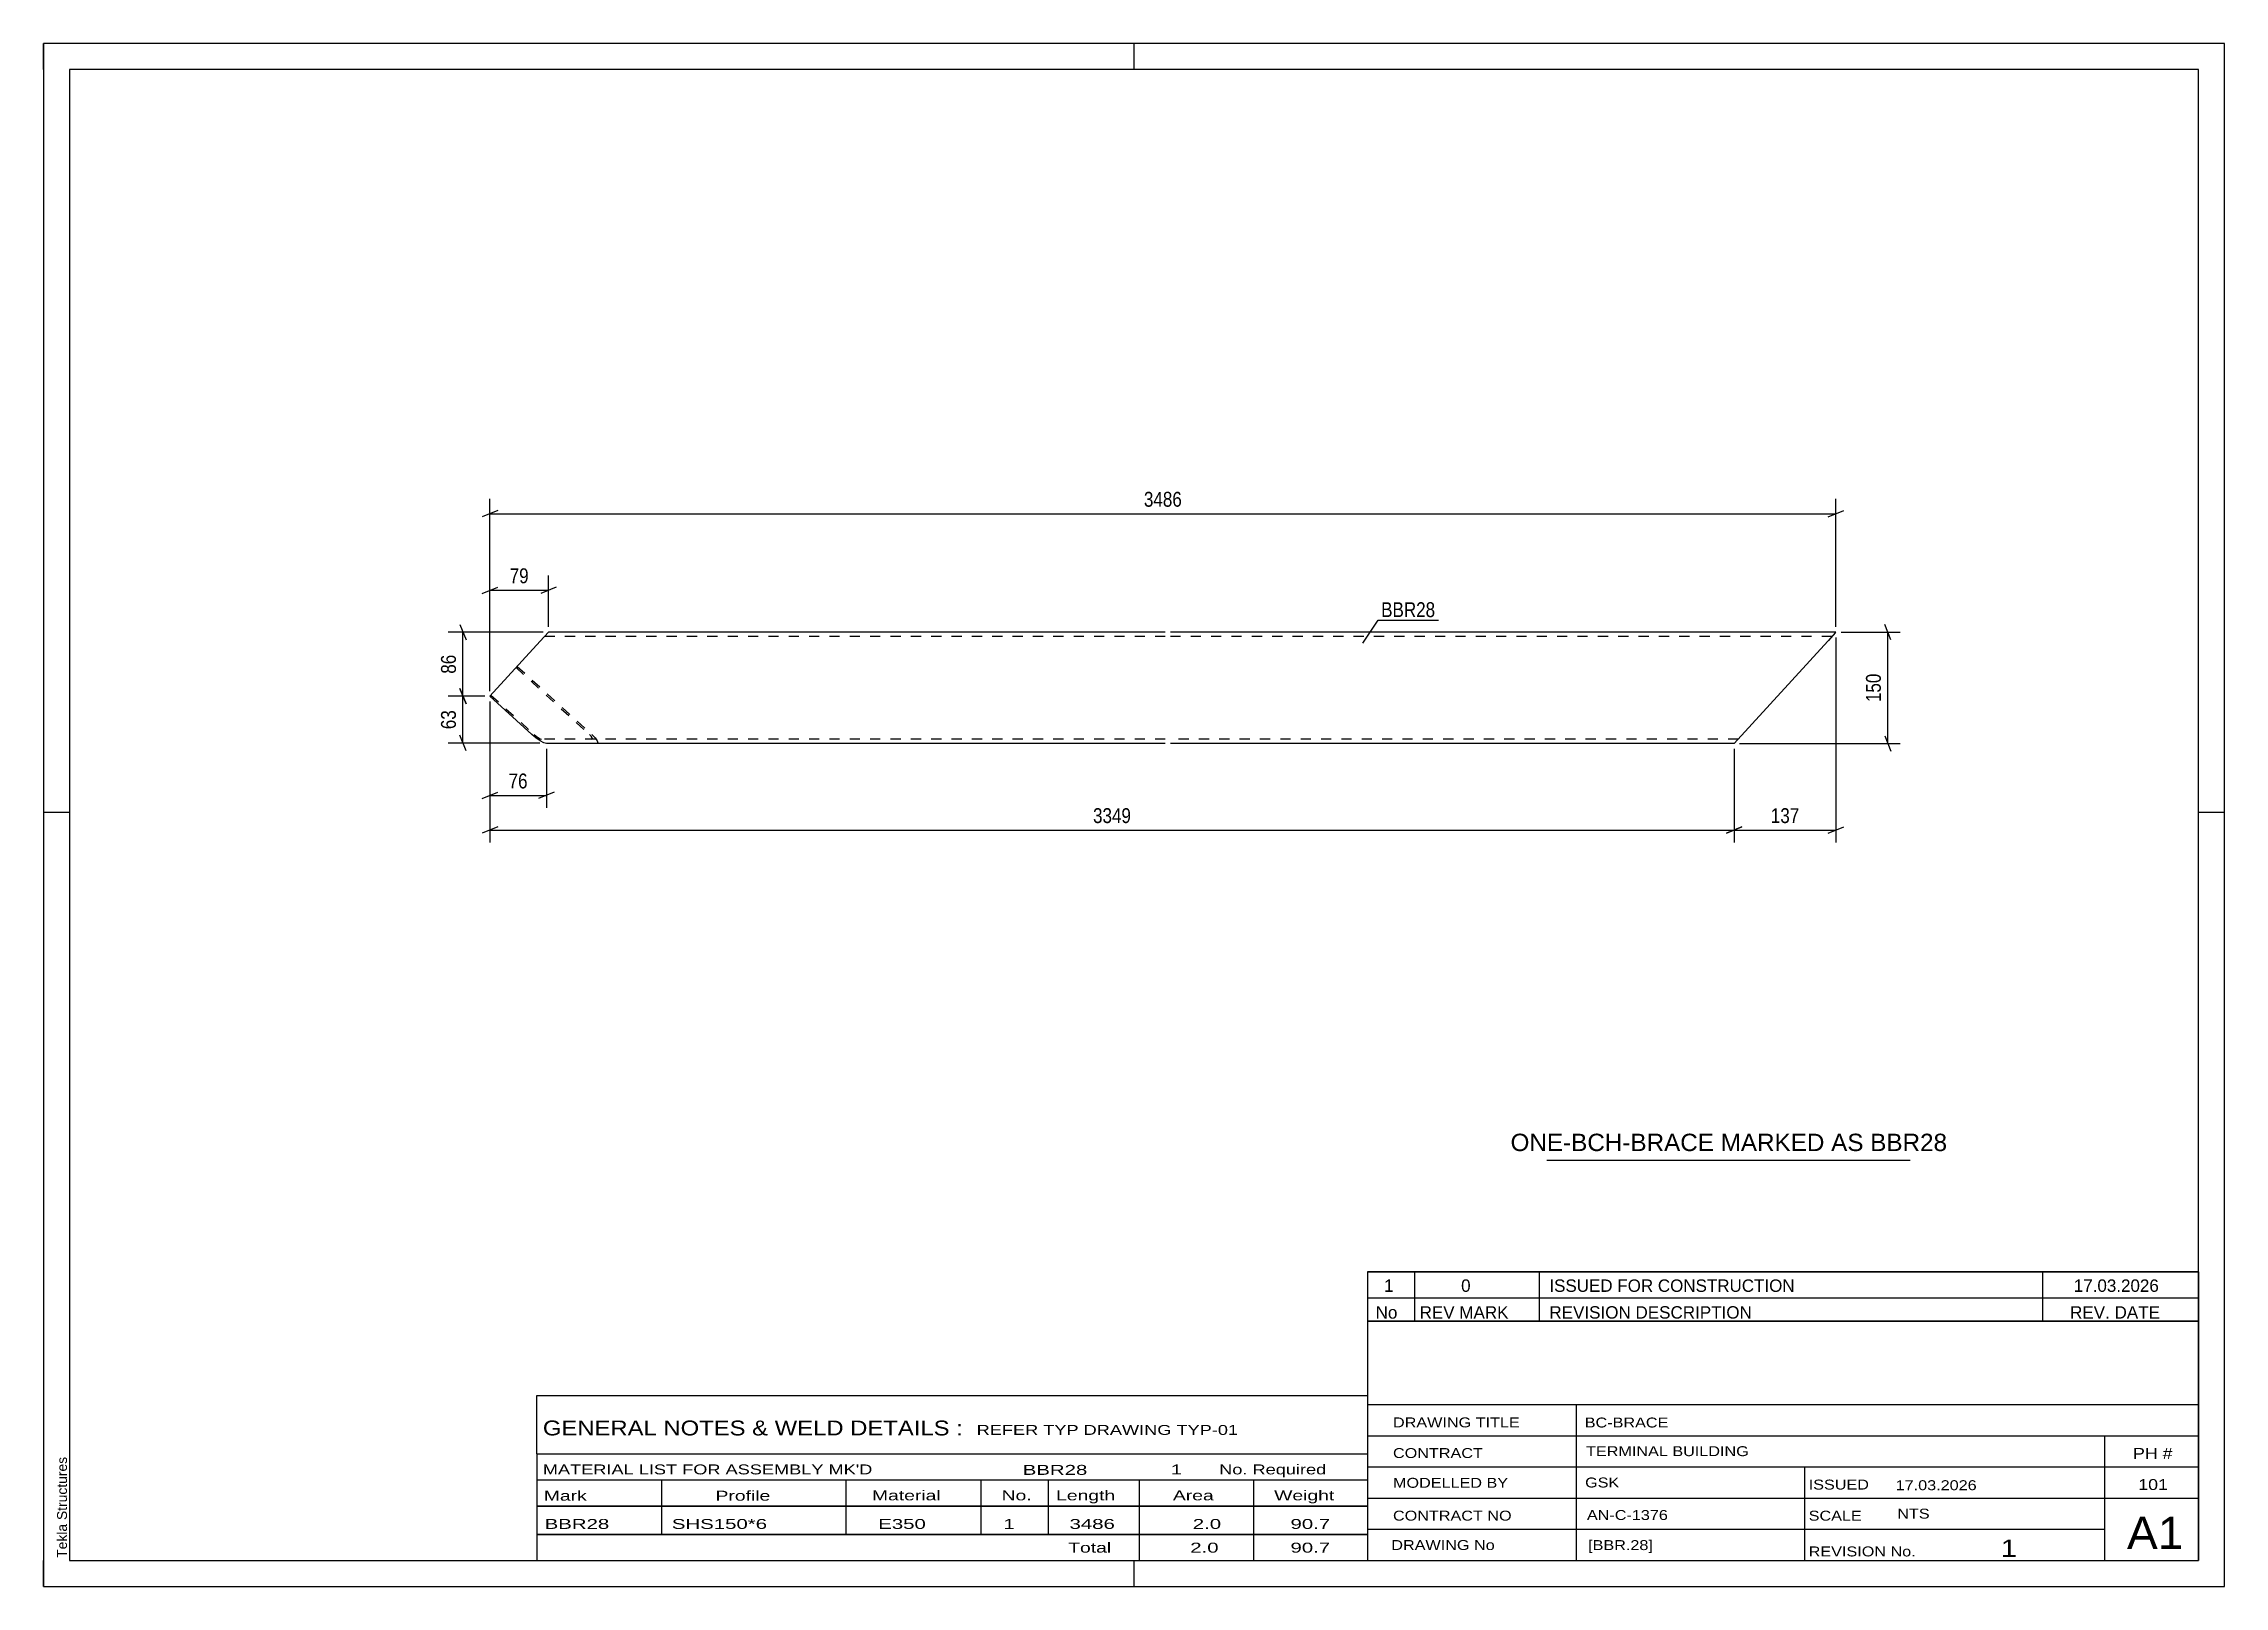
# Model space of a CAD drawing. Header units: millimetres. Extents: x 0 to 420, y 0 to 297.
import ezdxf

# ---------------------------------------------------------------- set-up
doc = ezdxf.new("R2010")
doc.units = ezdxf.units.MM
doc.linetypes.add('DXK_LINE_DOT2', pattern=[3.9198, 1.9599, -1.9599])
doc.styles.add('Arial', font='ARIAL.TTF', dxfattribs={"height": 0.2})
doc.styles.add('Arial Narrow', font='ARIALN.TTF', dxfattribs={"height": 0.2})

# ---------------------------------------------------------------- blocks, each defined once
blk = doc.blocks.new('Unknown-580637442-1162')
at = {"color": 5, "linetype": 'Continuous'}
for p, q in [((420, 297), (0, 297)), ((0, 297), (0, 0)), ((0, 292), (0, 297)), ((210, 292), (210, 297)), ((420, 0), (420, 297)), ((415, 292), (5, 292)), ((5, 292), (5, 5)), ((415, 5), (415, 292)), ((5, 149), (0, 149)), ((420, 149), (415, 149)), ((0, 0), (0, 5)), ((5, 5), (415, 5)), ((210, 0), (210, 5)), ((0, 0), (420, 0))]:
    blk.add_line(p, q, dxfattribs=at)
at = {"color": 174, "linetype": 'Continuous', "style": 'Arial'}
blk.add_text('Tekla Structures', height=1.9102, rotation=90, dxfattribs=at).set_placement((4.5, 5.5))
blk = doc.blocks.new('Part-580637442-1309 - 1303')
at = {"color": 2, "linetype": 'Continuous'}
for p, q in [((95.66, 181.98), (85.95, 171.37)), ((97.23, 183.7), (95.66, 181.98)), ((216.02, 183.7), (97.23, 183.7)), ((345.19, 183.7), (217.02, 183.7)), ((343.62, 181.98), (325.59, 162.27)), ((345.19, 183.7), (343.62, 181.98)), ((85.95, 171.37), (94.02, 163.98)), ((94.81, 163.33), (94.02, 163.98)), ((95.62, 162.77), (94.81, 163.33)), ((96.32, 162.4), (95.62, 162.77)), ((96.82, 162.27), (96.32, 162.4)), ((216.02, 162.27), (96.82, 162.27)), ((325.59, 162.27), (217.02, 162.27))]:
    blk.add_line(p, q, dxfattribs=at)
at = {"color": 7, "linetype": 'DXK_LINE_DOT2'}
for p, q in [((216.02, 182.84), (96.44, 182.84)), ((344.41, 182.84), (217.02, 182.84)), ((345.07, 183.57), (343.62, 181.98)), ((91, 176.89), (105.11, 163.98)), ((91.21, 177.12), (105.58, 163.98)), ((86.16, 171.6), (94.48, 163.98)), ((94.48, 163.98), (94.88, 163.66)), ((105.44, 163.66), (105.11, 163.98)), ((105.58, 163.98), (106.22, 163.33)), ((94.88, 163.66), (95.28, 163.38)), ((95.28, 163.38), (95.63, 163.19)), ((95.63, 163.19), (95.88, 163.13)), ((216.02, 163.13), (95.88, 163.13)), ((105.64, 163.38), (105.44, 163.66)), ((105.59, 163.13), (105.69, 163.19)), ((105.69, 163.19), (105.64, 163.38)), ((106.22, 163.33), (106.63, 162.77)), ((106.74, 162.4), (106.53, 162.27)), ((106.63, 162.77), (106.74, 162.4)), ((326.38, 163.13), (217.02, 163.13)), ((326.38, 163.13), (326.44, 163.19))]:
    blk.add_line(p, q, dxfattribs=at)
blk = doc.blocks.new('StraightDimension-580637442-1577 - 1303')
at = {"color": 7, "linetype": 'Continuous'}
for p, q in [((85.95, 161.27), (85.95, 143.2)), ((325.59, 161.27), (325.59, 143.2)), ((87.45, 146.2), (84.45, 145)), ((85.95, 145.6), (325.59, 145.6)), ((324.09, 145), (327.09, 146.2))]:
    blk.add_line(p, q, dxfattribs=at)
at = {"color": 0}
blk.add_wipeout([(210.03, 146.35), (210.03, 150.55), (201.51, 150.55), (201.51, 146.35)], dxfattribs=at)
at = {"color": 3, "style": 'Arial Narrow'}
blk.add_text('3349', height=2.863, dxfattribs=at).set_placement((202.11, 146.95))
blk = doc.blocks.new('StraightDimension-580637442-2023 - 1303')
at = {"color": 7, "linetype": 'Continuous'}
for p, q in [((80.15, 185.2), (81.35, 182.2)), ((96.23, 183.7), (77.9, 183.7)), ((80.75, 171.37), (80.75, 183.7)), ((81.35, 169.87), (80.15, 172.87)), ((84.95, 171.37), (77.9, 171.37))]:
    blk.add_line(p, q, dxfattribs=at)
at = {"color": 0}
blk.add_wipeout([(80, 179.96), (75.8, 179.96), (75.8, 175.1), (80, 175.1)], dxfattribs=at)
at = {"color": 3, "style": 'Arial Narrow'}
blk.add_text('86', height=2.863, rotation=90.0002, dxfattribs=at).set_placement((79.4, 175.7))
blk = doc.blocks.new('StraightDimension-580637442-1576 - 1303')
at = {"color": 7, "linetype": 'Continuous'}
for p, q in [((345.19, 182.7), (345.19, 143.2)), ((325.59, 161.27), (325.59, 143.2)), ((327.09, 146.2), (324.09, 145)), ((325.59, 145.6), (345.19, 145.6)), ((343.69, 145), (346.69, 146.2))]:
    blk.add_line(p, q, dxfattribs=at)
at = {"color": 0}
blk.add_wipeout([(338.73, 146.35), (338.73, 150.55), (332.05, 150.55), (332.05, 146.35)], dxfattribs=at)
at = {"color": 3, "style": 'Arial Narrow'}
blk.add_text('137', height=2.863, dxfattribs=at).set_placement((332.65, 146.95))
blk = doc.blocks.new('StraightDimension-580637442-1386 - 1303')
at = {"color": 7, "linetype": 'Continuous'}
for p, q in [((87.45, 207.1), (84.45, 205.9)), ((85.95, 184.7), (85.95, 209.35)), ((85.95, 206.5), (345.19, 206.5)), ((343.69, 205.9), (346.69, 207.1)), ((345.19, 184.7), (345.19, 209.35))]:
    blk.add_line(p, q, dxfattribs=at)
at = {"color": 0}
blk.add_wipeout([(219.82, 207.25), (219.82, 211.45), (211.31, 211.45), (211.31, 207.25)], dxfattribs=at)
at = {"color": 3, "style": 'Arial Narrow'}
blk.add_text('3486', height=2.863, dxfattribs=at).set_placement((211.91, 207.85))
blk = doc.blocks.new('StraightDimension-580637442-2024 - 1303')
at = {"color": 7, "linetype": 'Continuous'}
for p, q in [((80.15, 172.87), (81.35, 169.87)), ((84.95, 171.37), (77.9, 171.37)), ((80.75, 162.34), (80.75, 171.37)), ((81.35, 160.84), (80.15, 163.84)), ((95.57, 162.34), (77.9, 162.34))]:
    blk.add_line(p, q, dxfattribs=at)
at = {"color": 0}
blk.add_wipeout([(80, 169.28), (75.8, 169.28), (75.8, 164.42), (80, 164.42)], dxfattribs=at)
at = {"color": 3, "style": 'Arial Narrow'}
blk.add_text('63', height=2.863, rotation=90.0002, dxfattribs=at).set_placement((79.4, 165.02))
blk = doc.blocks.new('StraightDimension-580637442-2052 - 1303')
at = {"color": 7, "linetype": 'Continuous'}
for p, q in [((85.95, 172.37), (85.95, 194.62)), ((97.23, 184.7), (97.23, 194.62)), ((84.45, 191.17), (87.45, 192.37)), ((85.95, 191.77), (97.23, 191.77)), ((98.73, 192.37), (95.73, 191.17))]:
    blk.add_line(p, q, dxfattribs=at)
at = {"color": 0}
blk.add_wipeout([(94.02, 192.52), (94.02, 196.72), (89.16, 196.72), (89.16, 192.52)], dxfattribs=at)
at = {"color": 3, "style": 'Arial Narrow'}
blk.add_text('79', height=2.863, dxfattribs=at).set_placement((89.76, 193.12))
blk = doc.blocks.new('StraightDimension-580637442-2232 - 1303')
at = {"color": 7, "linetype": 'Continuous'}
for p, q in [((85.95, 170.37), (85.95, 149.87)), ((96.82, 161.27), (96.82, 149.87)), ((84.45, 151.67), (87.45, 152.87)), ((85.95, 152.27), (96.82, 152.27)), ((98.32, 152.87), (95.32, 151.67))]:
    blk.add_line(p, q, dxfattribs=at)
at = {"color": 0}
blk.add_wipeout([(93.81, 153.02), (93.81, 157.22), (88.95, 157.22), (88.95, 153.02)], dxfattribs=at)
at = {"color": 3, "style": 'Arial Narrow'}
blk.add_text('76', height=2.863, dxfattribs=at).set_placement((89.55, 153.62))
blk = doc.blocks.new('StraightDimension-580637442-2247 - 1303')
at = {"color": 7, "linetype": 'Continuous'}
for p, q in [((355.79, 182.2), (354.59, 185.2)), ((346.19, 183.7), (357.59, 183.7)), ((355.19, 162.27), (355.19, 183.7)), ((326.59, 162.27), (357.59, 162.27)), ((354.59, 163.77), (355.79, 160.77))]:
    blk.add_line(p, q, dxfattribs=at)
at = {"color": 0}
blk.add_wipeout([(354.44, 176.33), (350.24, 176.33), (350.24, 169.64), (354.44, 169.64)], dxfattribs=at)
at = {"color": 3, "style": 'Arial Narrow'}
blk.add_text('150', height=2.863, rotation=90.0002, dxfattribs=at).set_placement((353.84, 170.24))
blk = doc.blocks.new('Unknown-580637442-2294')
at = {"color": 7, "linetype": 'Continuous'}
blk.add_line((289.5, 82.05), (359.5, 82.05), dxfattribs=at)
at = {"color": 7, "style": 'Arial'}
blk.add_text('ONE-BCH-BRACE MARKED AS BBR28', height=3.3428, dxfattribs=at).set_placement((282.52, 83.8))
blk = doc.blocks.new('Unknown-580637442-2291')
at = {"color": 7, "linetype": 'Continuous'}
for p, q in [((255, 51.05), (255, 5)), ((255, 51.05), (415, 51.05)), ((415, 51), (415, 5)), ((255, 35), (415, 35)), ((295.14, 35), (295.14, 5)), ((255, 29), (415, 29)), ((397, 5.05), (397, 29.05)), ((255, 23), (415, 23)), ((339.14, 23), (339.14, 5)), ((255, 17), (415, 17)), ((255, 11), (397, 11)), ((255, 5), (415, 5))]:
    blk.add_line(p, q, dxfattribs=at)
at = {"color": 7, "style": 'Arial Narrow'}
for s, height, width, p in [('DRAWING TITLE', 1.9089, 1.425378, (259.88, 30.61)), ('BC-BRACE', 1.909, 1.425378, (296.81, 30.59)), ('CONTRACT', 1.909, 1.425378, (259.88, 24.71)), ('TERMINAL BUILDING', 1.9089, 1.425378, (297.06, 25.07)), ('MODELLED BY', 1.9089, 1.425378, (259.88, 18.98)), ('GSK', 1.909, 1.425378, (296.88, 19.04)), ('ISSUED', 1.909, 1.425378, (339.94, 18.64)), ('17.03.2026', 1.909, 1.425378, (356.69, 18.52)), ('CONTRACT NO', 1.9089, 1.425378, (259.88, 12.66)), ('AN-C-1376', 1.909, 1.425378, (297.23, 12.78)), ('SCALE', 1.909, 1.425378, (339.94, 12.65)), ('A1', 6.204, 1.25, (401.24, 7.2)), ('DRAWING No', 1.909, 1.425378, (259.56, 7)), ('[BBR.28]', 1.909, 1.425378, (297.46, 6.99)), ('1', 3.34, 1.5, (376.91, 5.68)), ('REVISION No.', 1.9089, 1.425378, (339.94, 5.77))]:
    blk.add_text(s, height=height, dxfattribs=dict(at, width=width)).set_placement(p)
at = {"color": 7, "linetype": 'Continuous', "style": 'Arial Narrow'}
for s, height, width, p in [('PH #', 2.1, 1.42538, (402.4, 24.55)), ('101', 2.1, 1.42538, (403.41, 18.55)), ('NTS', 1.909, 1.425378, (357, 13.05))]:
    blk.add_text(s, height=height, dxfattribs=dict(at, width=width)).set_placement(p)
blk = doc.blocks.new('Unknown-580637442-2292')
at = {"color": 7, "linetype": 'Continuous'}
for p, q in [((255, 60.55), (415, 60.55)), ((415, 60.55), (255, 60.55)), ((255, 60.55), (255, 55.55)), ((264, 60.55), (264, 55.55)), ((288, 60.55), (288, 55.55)), ((385, 60.55), (385, 55.55)), ((415, 60.55), (415, 55.55)), ((255, 55.55), (415, 55.55)), ((255, 55.55), (255, 51.05)), ((255, 55.55), (415, 55.55)), ((264, 55.55), (264, 51.05)), ((288, 55.55), (288, 51.05)), ((385, 55.55), (385, 51.05)), ((415, 55.55), (415, 51.05)), ((415, 51.05), (255, 51.05))]:
    blk.add_line(p, q, dxfattribs=at)
at = {"color": 7, "linetype": 'Continuous', "style": 'Arial Narrow'}
for s, height, width, p in [('1', 2.39, 1.196471, (258.16, 56.7)), ('0', 2.39, 1.196471, (273, 56.7)), ('ISSUED FOR CONSTRUCTION', 2.3861, 1.196471, (290, 56.7)), ('17.03.2026', 2.386, 1.196471, (391, 56.7)), ('No', 2.386, 1.2, (256.54, 51.55)), ('REV MARK', 2.386, 1.2, (265, 51.55)), ('REVISION DESCRIPTION', 2.3861, 1.2, (290, 51.55)), ('REV. DATE', 2.386, 1.2, (390.28, 51.55))]:
    blk.add_text(s, height=height, dxfattribs=dict(at, width=width)).set_placement(p)
blk = doc.blocks.new('Unknown-580637442-2293')
at = {"color": 7, "linetype": 'Continuous'}
for p, q in [((95, 36.75), (255, 36.75)), ((95, 25.5), (95, 36.75)), ((255, 36.75), (255, 25.5)), ((95, 25.5), (255, 25.5)), ((95, 25.5), (95, 20.5)), ((255, 25.5), (255, 20.5)), ((95, 20.5), (255, 20.5)), ((95, 20.5), (95, 15.5)), ((119, 20.5), (119, 15.5)), ((154.5, 20.5), (154.5, 15.5)), ((180.5, 20.5), (180.5, 15.5)), ((193.5, 20.5), (193.5, 15.5)), ((211, 20.5), (211, 15.5)), ((233, 20.5), (233, 15.5)), ((255, 20.5), (255, 15.5)), ((95, 15.5), (255, 15.5)), ((95, 15.45), (95, 10.05)), ((95, 15.45), (255, 15.45)), ((119, 15.5), (119, 10)), ((154.5, 15.5), (154.5, 10)), ((180.5, 15.5), (180.5, 10)), ((193.5, 15.5), (193.5, 10)), ((211, 15.5), (211, 10)), ((233, 15.5), (233, 10)), ((255, 15.45), (255, 10.05)), ((95, 10.05), (255, 10.05)), ((95, 10), (255, 10)), ((95, 10), (95, 5)), ((211, 10), (211, 5)), ((233, 10), (233, 5)), ((255, 10), (255, 5)), ((95, 5), (255, 5))]:
    blk.add_line(p, q, dxfattribs=at)
at = {"color": 7, "style": 'Arial Narrow'}
for s, height, width, p in [('GENERAL NOTES & WELD DETAILS :', 2.8633, 1.4, (96.15, 29.06)), ('REFER TYP DRAWING TYP-01', 1.9089, 1.6, (179.7, 29.16)), ("MATERIAL LIST FOR ASSEMBLY MK'D", 1.9089, 1.6, (96.15, 21.56)), ('BBR28', 1.909, 1.794707, (188.57, 21.47)), ('1', 1.91, 1.794707, (217.08, 21.56)), ('No. Required', 1.9089, 1.6, (226.41, 21.56)), ('Mark', 1.909, 1.7, (96.34, 16.5)), ('Profile', 1.909, 1.7, (129.41, 16.5)), ('Material', 1.909, 1.7, (159.54, 16.56)), ('No.', 1.909, 1.7, (184.5, 16.56)), ('Length', 1.909, 1.7, (195, 16.56)), ('Area', 1.909, 1.7, (217.5, 16.56)), ('Weight', 1.909, 1.7, (237, 16.56))]:
    blk.add_text(s, height=height, dxfattribs=dict(at, width=width)).set_placement(p)
at = {"color": 7, "linetype": 'Continuous', "style": 'Arial Narrow'}
for s, height, width, p in [('BBR28', 1.909, 1.794707, (96.5, 11.06)), ('SHS150*6', 1.909, 1.794707, (121, 11.06)), ('E350', 1.909, 1.794707, (160.74, 11.06)), ('1', 1.91, 1.794707, (184.86, 11.06)), ('3486', 1.909, 1.794707, (197.58, 11.06)), ('2.0', 1.909, 1.794707, (221.32, 11.06)), ('90.7', 1.909, 1.794707, (240.14, 11.06)), ('Total', 1.909, 1.7, (197.33, 6.5)), ('2.0', 1.909, 1.794707, (220.83, 6.5)), ('90.7', 1.909, 1.794707, (240.14, 6.5))]:
    blk.add_text(s, height=height, dxfattribs=dict(at, width=width)).set_placement(p)
blk = doc.blocks.new('Mark-580637442-1305 - 1303')
at = {"color": 0}
blk.add_wipeout([(268.02, 186.6), (268.02, 189.6), (257.6, 189.6), (257.6, 186.6)], dxfattribs=at)
blk.add_wipeout([(268.02, 186.6), (268.02, 189.6), (257.6, 189.6), (257.6, 186.6)], dxfattribs=at)
at = {"color": 30, "linetype": 'Continuous'}
for p, q in [((254.07, 181.6), (257, 186)), ((257, 186), (268.62, 186))]:
    blk.add_line(p, q, dxfattribs=at)
at = {"color": 3, "style": 'Arial Narrow'}
blk.add_text('BBR28', height=2.863, dxfattribs=at).set_placement((257.6, 186.6))

msp = doc.modelspace()

# ---------------------------------------------------------------- block references
for name in ['Unknown-580637442-1162', 'Part-580637442-1309 - 1303', 'Unknown-580637442-2294', 'Unknown-580637442-2292', 'Unknown-580637442-2291', 'Unknown-580637442-2293']:
    msp.add_blockref(name, (0, 0))

# ---------------------------------------------------------------- next in the draw order: block references
for name in ['StraightDimension-580637442-2023 - 1303', 'StraightDimension-580637442-1577 - 1303']:
    msp.add_blockref(name, (0, 0))

# ---------------------------------------------------------------- next in the draw order: block references
for name in ['StraightDimension-580637442-1576 - 1303', 'StraightDimension-580637442-2024 - 1303']:
    msp.add_blockref(name, (0, 0))

# ---------------------------------------------------------------- next in the draw order: block references
msp.add_blockref('StraightDimension-580637442-1386 - 1303', (0, 0))

# ---------------------------------------------------------------- next in the draw order: block references
for name in ['StraightDimension-580637442-2052 - 1303', 'Mark-580637442-1305 - 1303', 'StraightDimension-580637442-2247 - 1303']:
    msp.add_blockref(name, (0, 0))

# ---------------------------------------------------------------- next in the draw order: block references
msp.add_blockref('StraightDimension-580637442-2232 - 1303', (0, 0))

doc.saveas('drawing.dxf')
